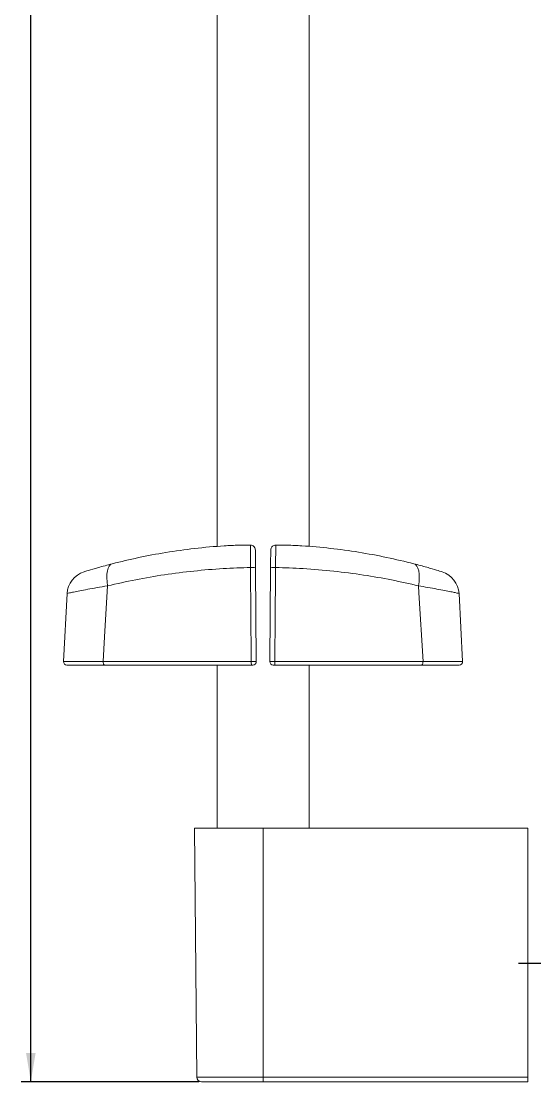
# Model space of a CAD drawing. Extents: x -3678 to -3207, y -2945 to -2057.
# Drawn here: x -3451.4 to -3344.8, y -2940.9 to -2720.9 of the extents above; entities that cross this region are included whole.
import ezdxf

# ---------------------------------------------------------------- set-up
doc = ezdxf.new("R2010")
doc.units = 0
doc.header["$LTSCALE"] = 7
doc.linetypes.add('CENTER', pattern=[2, 1.25, -0.25, 0.25, -0.25])
doc.layers.get('0').update_dxf_attribs({"color": 2, "linetype": 'CONTINUOUS'})

msp = doc.modelspace()

# ---------------------------------------------------------------- linework, layer by layer
at = {"color": 2}
for p, q in [((-3449.40979, -2940.94227), (-3449.40979, -2217.73636)), ((-3414.54793, -2940.94227), (-3451.40979, -2940.94227))]:
    msp.add_line(p, q, dxfattribs=at)
at = {"color": 7, "linetype": 'Continuous', "lineweight": 15}
for p, q in [((-3410.74827, -2393.55612), (-3410.74827, -2829.83174)), ((-3391.64827, -2829.83182), (-3391.64827, -2393.42987)), ((-3403.81653, -2829.58489), (-3406.20482, -2829.56922)), ((-3396.19116, -2829.56925), (-3398.57999, -2829.58496)), ((-3402.75982, -2834.27595), (-3402.60392, -2853.76332)), ((-3399.79263, -2853.76332), (-3399.63673, -2834.27594)), ((-3442.61648, -2853.73229), (-3441.87775, -2839.63636)), ((-3360.5188, -2839.63636), (-3359.78006, -2853.73229)), ((-3410.74827, -2854.46892), (-3410.74827, -2888.34227)), ((-3391.64827, -2888.34227), (-3391.64827, -2854.46892)), ((-3415.39827, -2888.34227), (-3414.94789, -2939.951)), ((-3415.39827, -2888.34227), (-3401.19827, -2888.34227)), ((-3401.19827, -2939.951), (-3401.19827, -2888.34227)), ((-3401.19827, -2888.34227), (-3346.19827, -2888.34227)), ((-3346.19827, -2939.951), (-3346.19827, -2888.34227)), ((-3401.19827, -2939.951), (-3346.19827, -2939.951)), ((-3401.19827, -2939.951), (-3401.19827, -2940.94227)), ((-3346.19827, -2939.951), (-3346.19827, -2940.94227)), ((-3401.19827, -2940.94227), (-3413.94793, -2940.94227)), ((-3346.19827, -2940.94227), (-3401.19827, -2940.94227))]:
    msp.add_line(p, q, dxfattribs=at)
at = {"color": 1, "linetype": 'CENTER'}
msp.add_line((-3348.1665, -2916.34227), (-3287.57489, -2916.34227), dxfattribs=at)
at = {"color": 8, "linetype": 'Continuous', "lineweight": 15}
msp.add_line((-3414.94789, -2939.951), (-3401.19827, -2939.951), dxfattribs=at)
at = {"color": 7, "linetype": 'Continuous', "lineweight": 15, "flags": 128}
for points in [[(-3432.49905, -2833.45131), (-3432.83714, -2833.61859), (-3433.12608, -2833.93034), (-3433.35692, -2834.37693), (-3433.52254, -2834.94455), (-3433.61782, -2835.61565), (-3433.6398, -2836.3695), (-3433.58781, -2837.18277), (-3433.46346, -2838.03034)], [(-3403.63689, -2853.73229), (-3403.64715, -2852.47176), (-3403.71214, -2844.48312), (-3403.79556, -2834.23161)], [(-3398.6009, -2834.23161), (-3398.61715, -2836.22877), (-3398.68215, -2844.21741), (-3398.75955, -2853.73229)], [(-3369.89753, -2833.45131), (-3369.55944, -2833.61858), (-3369.2705, -2833.93033), (-3369.03966, -2834.37692), (-3368.87404, -2834.94454), (-3368.77877, -2835.61564), (-3368.75679, -2836.36949), (-3368.80878, -2837.18276), (-3368.93313, -2838.03033)], [(-3433.46346, -2838.03034), (-3434.09608, -2848.60181), (-3434.4026, -2853.73229)], [(-3367.99399, -2853.73229), (-3368.84499, -2839.50178), (-3368.93313, -2838.03033)], [(-3434.4026, -2853.73229), (-3434.39946, -2853.8739), (-3434.38349, -2854.0112), (-3434.35535, -2854.13857), (-3434.31621, -2854.25077), (-3434.26765, -2854.3432), (-3434.21167, -2854.41208), (-3434.15058, -2854.45456), (-3434.08687, -2854.46892)], [(-3368.30971, -2854.46892), (-3368.24601, -2854.45456), (-3368.18491, -2854.41208), (-3368.12894, -2854.3432), (-3368.08038, -2854.25077), (-3368.04123, -2854.13857), (-3368.0131, -2854.0112), (-3367.99713, -2853.8739), (-3367.99399, -2853.73229)]]:
    msp.add_lwpolyline(points, dxfattribs=at)
at = {"color": 7, "linetype": 'Continuous', "lineweight": 15}
for centre, radius, start, end in [((-3403.49121, -2839.24197), 5.01959, 81.6216959, 93.4760552), ((-3398.90529, -2839.24245), 5.02008, 86.5238199, 98.3780062), ((-3436.8846, -2839.89804), 5, 107.3006711, 177), ((-3365.51194, -2839.89804), 5, 3, 72.6993289), ((-3441.91744, -2853.76892), 0.7, 177, 270), ((-3397.97075, -2853.92267), 5.66934, 178.075601, 185.529165), ((-3403.30389, -2853.76892), 0.7, 270, 0.4583565), ((-3399.09265, -2853.76892), 0.7, 179.5416435, 270), ((-3404.4084, -2853.92267), 5.65205, 354.4538643, 1.9302747), ((-3360.4791, -2853.76892), 0.7, 270, 3), ((-3413.94793, -2939.94227), 1, 180.5, 270)]:
    msp.add_arc(centre, radius, start, end, dxfattribs=at)
for points, knots in [([(-3432.49905, -2833.45131), (-3430.70429, -2833.01119), (-3427.10135, -2832.12764), (-3421.37459, -2831.06285), (-3415.41397, -2830.23119), (-3410.30985, -2829.76426), (-3407.21806, -2829.61736), (-3406.20482, -2829.56922)], [0, 0, 0, 0, 0.217912218, 0.437454272, 0.662412817, 0.889366618, 1, 1, 1, 1]), ([(-3411.33539, -2829.88075), (-3411.34598, -2829.88029), (-3411.35874, -2829.87972), (-3410.83716, -2829.84198), (-3410.74827, -2829.83555)], [0, 0, 0, 0, 0.829588151, 1, 1, 1, 1]), ([(-3403.79556, -2834.23161), (-3403.80075, -2833.6729), (-3403.81113, -2832.55549), (-3403.8198, -2831.11546), (-3403.82244, -2830.03643), (-3403.81846, -2829.73246), (-3403.81653, -2829.58489)], [0, 0, 0, 0, 0.2535835115, 0.5071649589, 0.7607462441, 1, 1, 1, 1]), ([(-3402.78919, -2830.60425), (-3402.80174, -2830.48898), (-3402.82676, -2830.25921), (-3403.0087, -2829.95173), (-3403.27512, -2829.71881), (-3403.56295, -2829.60061), (-3403.7482, -2829.58913), (-3403.81653, -2829.58489)], [0, 0, 0, 0, 0.216386753, 0.431322251, 0.649956561, 0.870883281, 1, 1, 1, 1]), ([(-3398.57999, -2829.58496), (-3398.69618, -2829.59681), (-3398.92801, -2829.62046), (-3399.23879, -2829.8027), (-3399.47362, -2830.0706), (-3399.59082, -2830.35668), (-3399.603, -2830.53912), (-3399.60735, -2830.60432)], [0, 0, 0, 0, 0.218590627, 0.436128301, 0.656059811, 0.87707164, 1, 1, 1, 1]), ([(-3398.57999, -2829.58496), (-3398.57922, -2829.62405), (-3398.57599, -2829.78628), (-3398.57435, -2830.3909), (-3398.57921, -2831.61596), (-3398.58896, -2832.97734), (-3398.59758, -2833.8832), (-3398.6009, -2834.23161)], [0, 0, 0, 0, 0.080589808, 0.334395694, 0.588049851, 0.841557774, 1, 1, 1, 1]), ([(-3396.19116, -2829.56925), (-3395.17813, -2829.61736), (-3392.17127, -2829.76018), (-3387.1994, -2830.20967), (-3381.3118, -2831.01562), (-3375.49398, -2832.08189), (-3371.76806, -2832.9936), (-3369.89753, -2833.45131)], [0, 0, 0, 0, 0.110611713, 0.328318548, 0.547861909, 0.773012062, 1, 1, 1, 1]), ([(-3402.78919, -2830.60425), (-3402.7883, -2830.71533), (-3402.78628, -2830.96762), (-3402.77976, -2831.7825), (-3402.77054, -2832.93514), (-3402.76339, -2833.82901), (-3402.75982, -2834.27595)], [0, 0, 0, 0, 0.20774833, 0.471841754, 0.735920887, 1, 1, 1, 1]), ([(-3399.63673, -2834.27594), (-3399.6345, -2833.9972), (-3399.6287, -2833.27246), (-3399.61999, -2832.18368), (-3399.61214, -2831.20235), (-3399.60856, -2830.75543), (-3399.6075, -2830.62258), (-3399.60735, -2830.60432)], [0, 0, 0, 0, 0.165065279, 0.429168764, 0.693434917, 0.95787906, 1, 1, 1, 1]), ([(-3438.37153, -2835.12426), (-3438.36256, -2835.12146), (-3438.32046, -2835.10832), (-3437.56982, -2834.87551), (-3435.52665, -2834.2607), (-3433.51232, -2833.7222), (-3432.49905, -2833.45131)], [0, 0, 0, 0, 0.079893541, 0.374808851, 0.685510985, 1, 1, 1, 1]), ([(-3403.79556, -2834.23161), (-3405.69818, -2834.29022), (-3409.66327, -2834.41237), (-3415.63554, -2834.91958), (-3421.70632, -2835.69251), (-3427.70293, -2836.71671), (-3431.53791, -2837.59124), (-3433.46346, -2838.03034)], [0, 0, 0, 0, 0.1841146345, 0.3836968338, 0.5850135106, 0.7916347195, 1, 1, 1, 1]), ([(-3368.93313, -2838.03033), (-3370.77841, -2837.6086), (-3374.48314, -2836.7619), (-3380.3822, -2835.73914), (-3386.53051, -2834.94102), (-3392.64311, -2834.41537), (-3396.69849, -2834.29029), (-3398.6009, -2834.23161)], [0, 0, 0, 0, 0.199787299, 0.401110438, 0.607558853, 0.81590305, 1, 1, 1, 1]), ([(-3369.89753, -2833.45131), (-3369.43174, -2833.57361), (-3368.00033, -2833.94945), (-3366.01407, -2834.51694), (-3364.34659, -2835.02311), (-3364.13192, -2835.09063), (-3364.02501, -2835.12426)], [0, 0, 0, 0, 0.141745092, 0.435599924, 0.718907457, 1, 1, 1, 1]), ([(-3433.46346, -2838.03034), (-3434.20906, -2838.15334), (-3435.7002, -2838.39932), (-3437.64763, -2838.74954), (-3439.29709, -2839.06351), (-3440.5768, -2839.32302), (-3441.43403, -2839.51014), (-3441.82891, -2839.60837), (-3441.86505, -2839.62908), (-3441.87775, -2839.63636)], [0, 0, 0, 0, 0.1538123475, 0.3076104136, 0.462965074, 0.6182990063, 0.7684610202, 0.9186133057, 1, 1, 1, 1]), ([(-3360.5188, -2839.63636), (-3360.55761, -2839.62031), (-3360.63524, -2839.58819), (-3361.23448, -2839.44919), (-3362.17678, -2839.24928), (-3363.45994, -2838.99349), (-3365.0621, -2838.69247), (-3366.89049, -2838.36634), (-3368.26433, -2838.14035), (-3368.93313, -2838.03033)], [0, 0, 0, 0, 0.143541286, 0.287086676, 0.429786186, 0.572499526, 0.717474799, 0.862464306, 1, 1, 1, 1]), ([(-3442.61648, -2853.73229), (-3442.60431, -2853.73164), (-3442.5694, -2853.72979), (-3442.18013, -2853.72758), (-3441.33588, -2853.72606), (-3440.09003, -2853.72579), (-3438.49533, -2853.72673), (-3436.59967, -2853.72881), (-3435.13496, -2853.73113), (-3434.4026, -2853.73229)], [0, 0, 0, 0, 0.081904191, 0.234866067, 0.387827265, 0.540874767, 0.693922379, 0.846960763, 1, 1, 1, 1]), ([(-3434.4026, -2853.73229), (-3432.15276, -2853.73229), (-3427.64729, -2853.73229), (-3420.53136, -2853.73229), (-3415.16429, -2853.73229), (-3410.15941, -2853.73229), (-3406.9598, -2853.73229), (-3404.26649, -2853.73229), (-3403.63689, -2853.73229)], [0, 0, 0, 0, 0.232784328, 0.466167647, 0.698945783, 0.747310365, 0.940930513, 1, 1, 1, 1]), ([(-3403.63689, -2853.73229), (-3403.55242, -2853.73194), (-3403.35561, -2853.73115), (-3403.06422, -2853.73409), (-3402.81006, -2853.74099), (-3402.63724, -2853.75107), (-3402.61502, -2853.75924), (-3402.60392, -2853.76332)], [0, 0, 0, 0, 0.158105584, 0.368385318, 0.578891551, 0.789486398, 1, 1, 1, 1]), ([(-3399.79263, -2853.76332), (-3399.78617, -2853.76022), (-3399.77122, -2853.75303), (-3399.63645, -2853.7432), (-3399.40216, -2853.73547), (-3399.09726, -2853.73121), (-3398.87213, -2853.73193), (-3398.75955, -2853.73229)], [0, 0, 0, 0, 0.159839254, 0.36998046, 0.579972004, 0.789971618, 1, 1, 1, 1]), ([(-3398.75955, -2853.73229), (-3396.27889, -2853.73229), (-3391.31112, -2853.73229), (-3383.97232, -2853.73229), (-3378.69633, -2853.73229), (-3373.94115, -2853.73229), (-3370.97669, -2853.73229), (-3368.56205, -2853.73229), (-3367.99399, -2853.73229)], [0, 0, 0, 0, 0.232807504, 0.466220775, 0.699030688, 0.74730287, 0.940551854, 1, 1, 1, 1]), ([(-3367.99399, -2853.73229), (-3367.5977, -2853.73164), (-3366.46133, -2853.72979), (-3364.75492, -2853.72758), (-3363.00561, -2853.72606), (-3361.59649, -2853.72579), (-3360.561, -2853.72673), (-3359.90603, -2853.72881), (-3359.82205, -2853.73113), (-3359.78006, -2853.73229)], [0, 0, 0, 0, 0.081907007, 0.234868413, 0.38782914, 0.540876173, 0.693923318, 0.846961233, 1, 1, 1, 1]), ([(-3434.08687, -2854.46892), (-3434.7851, -2854.46892), (-3436.18156, -2854.46892), (-3437.98887, -2854.46892), (-3439.50921, -2854.46892), (-3440.69691, -2854.46892), (-3441.50169, -2854.46892), (-3441.87268, -2854.46892), (-3441.90587, -2854.46892), (-3441.91744, -2854.46892)], [0, 0, 0, 0, 0.15304062, 0.306080301, 0.4591257, 0.612170977, 0.765132022, 0.918093814, 1, 1, 1, 1]), ([(-3403.61371, -2854.46892), (-3406.79, -2854.46892), (-3411.78464, -2854.46892), (-3418.48044, -2854.46892), (-3423.78547, -2854.46892), (-3429.02434, -2854.46892), (-3432.39603, -2854.46892), (-3434.08687, -2854.46892)], [0, 0, 0, 0, 0.300890895, 0.473145074, 0.646378435, 0.822665679, 1, 1, 1, 1]), ([(-3403.30389, -2854.46892), (-3403.30721, -2854.46892), (-3403.31386, -2854.46892), (-3403.36567, -2854.46892), (-3403.4419, -2854.46892), (-3403.52932, -2854.46892), (-3403.58837, -2854.46892), (-3403.61371, -2854.46892)], [0, 0, 0, 0, 0.210650832, 0.421308327, 0.631787424, 0.841974668, 1, 1, 1, 1]), ([(-3398.7828, -2854.46892), (-3398.81657, -2854.46892), (-3398.88412, -2854.46892), (-3398.97559, -2854.46892), (-3399.04586, -2854.46892), (-3399.08625, -2854.46892), (-3399.09072, -2854.46892), (-3399.09265, -2854.46892)], [0, 0, 0, 0, 0.209921204, 0.419840721, 0.629826642, 0.840051607, 1, 1, 1, 1]), ([(-3368.30971, -2854.46892), (-3371.20016, -2854.46892), (-3375.74584, -2854.46892), (-3382.29051, -2854.46892), (-3387.66675, -2854.46892), (-3393.17796, -2854.46892), (-3396.91082, -2854.46892), (-3398.7828, -2854.46892)], [0, 0, 0, 0, 0.300820582, 0.473086874, 0.646331711, 0.822639729, 1, 1, 1, 1]), ([(-3360.4791, -2854.46892), (-3360.51907, -2854.46892), (-3360.59902, -2854.46892), (-3361.22331, -2854.46892), (-3362.21044, -2854.46892), (-3363.55382, -2854.46892), (-3365.22159, -2854.46892), (-3366.84848, -2854.46892), (-3367.93189, -2854.46892), (-3368.30971, -2854.46892)], [0, 0, 0, 0, 0.153040151, 0.306079363, 0.459124293, 0.612169102, 0.765129677, 0.918090999, 1, 1, 1, 1])]:
    msp.add_open_spline(points, degree=3, knots=knots, dxfattribs=at)
at = {"color": 2}
msp.add_solid([(-3450.40979, -2934.94227), (-3448.40979, -2934.94227), (-3449.40979, -2940.94227)], dxfattribs=at)

doc.saveas('drawing.dxf')
